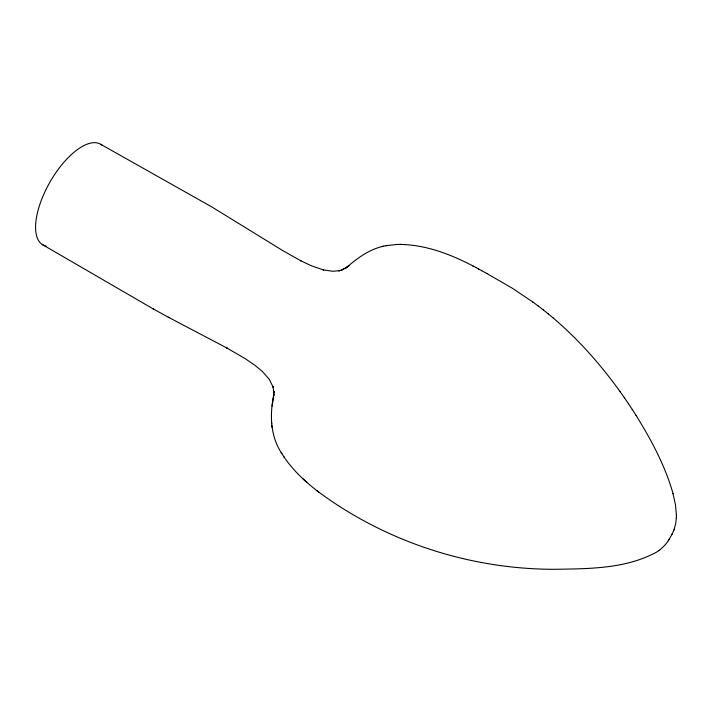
<?xml version="1.0" encoding="UTF-8"?>
<svg xmlns="http://www.w3.org/2000/svg" width="712" height="712" viewBox="0 0 712 712"><rect width="100%" height="100%" fill="white"/><g stroke="black" fill="none" stroke-linecap="round" stroke-linejoin="round"><path stroke-width="1.07" d="M674.219 529.167L675.804 523.08L676.364 517.419M676.4 514.981L675.501 504.977L672.973 493.425M676.364 517.686L676.4 514.678M168.263 317.178L227.279 348.212L226.656 347.874L244.679 358.323L254.691 365.123L262.363 371.45L269.314 379.38L273.185 387.248L272.901 386.376L273.96 392.997L274.04 391.413L273.613 396.264L273.924 394.226C269.608 414.117 270.124 436.162 281.854 453.58M273.408 397.465L272.118 406.045M672.297 533.742L673.774 530.36M673.668 530.645L674.344 528.82M668.702 540.061L672.092 534.16M671.941 534.463L672.484 533.359M668.675 540.114C665.604 544.911 661.475 549.014 656.66 552.058C625.919 568.888 589.224 568.719 555.102 569.297C470.498 569.404 386.732 542.268 318.665 492.028M668.203 540.826L669.075 539.491M659.214 550.287L658.751 550.625M342.775 269.599L343.816 269.198L341.164 270.24L347.75 266.644L344.875 268.718L349.022 265.54L347.492 266.706C357.976 257.655 369.724 249.218 383.501 246.227M342.187 269.839L338.779 270.845L339.704 270.605L333.011 271.29L322.99 269.83L323.631 270.008L311.331 265.763L300.384 260.574L300.971 260.877L282.869 250.66L211.891 206.978L100.837 144.367M386.055 245.685L396.86 244.465M382.184 246.503L387.39 245.4M400.002 244.412C425.749 244.75 450.447 254.211 473.017 265.985M395.658 244.492L401.203 244.385M486.518 273.328L512.257 288.182L532.914 302.066M472.679 265.807L476.017 267.578M475.678 267.401L478.918 269.154M478.589 268.985L481.766 270.711M42.257 244.51L153.712 309.195M481.454 270.542L486.821 273.479M152.884 308.741L169.047 317.605M532.62 301.844L538.041 305.849M553.215 318.006C578.634 339.606 600.83 364.82 620.268 391.876M281.231 452.592C290.354 467.793 303.419 480.164 317.303 490.986M316.947 490.719L319.02 492.286M537.774 305.644L543.167 309.791M542.936 309.613L548.284 313.885M548.08 313.734L553.393 318.139M302.68 478.553L306.863 482.362M620.125 391.68L624.433 397.786M624.282 397.563L628.473 403.704M635.985 415.274C651.24 439.874 665.186 465.746 673.071 493.745M628.313 403.464L632.389 409.623M632.22 409.373L636.163 415.532M283.625 456.356L284.248 457.335M271.495 422.163L271.664 423.765M271.859 425.758L272.037 427.396M46.102 246.112A58.019 25.018 -60.2 0 1 49.448 183.002A58.019 25.018 -60.2 0 1 102.537 145.675"/></g></svg>
